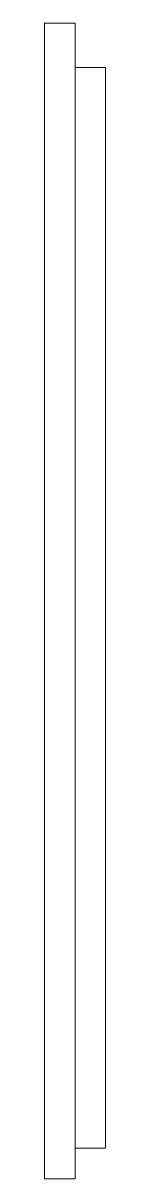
# Paper-space layout '_Right' of a CAD drawing. Header units: millimetres. Extents: x -1.5 to 1.5, y -20.3 to 36.4.
import ezdxf

# ---------------------------------------------------------------- set-up
doc = ezdxf.new("R2010")
doc.units = ezdxf.units.MM

psp = doc.layouts.new('_Right')

# ---------------------------------------------------------------- linework, layer by layer
at = {"color": 7, "linetype": 'Continuous', "lineweight": 15}
for p, q in [((0, 36.396), (-1.5, 36.396)), ((-1.5, -20.325), (-1.5, 36.396)), ((0, -20.325), (0, 36.396)), ((1.5, 34.224), (0, 34.224)), ((1.5, -18.825), (1.5, 34.224)), ((1.5, -18.825), (0, -18.825)), ((-1.5, -20.325), (0, -20.325))]:
    psp.add_line(p, q, dxfattribs=at)

doc.saveas('drawing.dxf')
